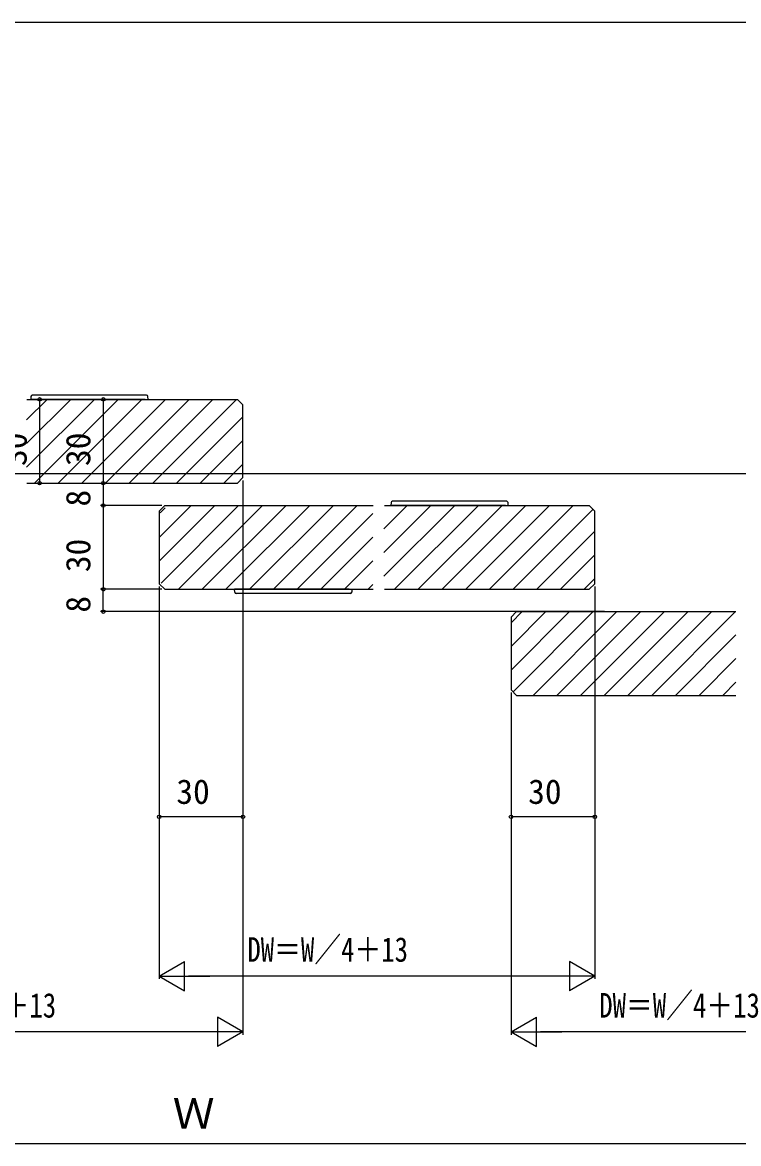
# Model space of a CAD drawing. Units: millimetres, scale not verified. Extents: x -525 to 525, y -783 to 779.
# Drawn here: x -202.5 to 54, y -369.1 to 32.4 of the extents above; entities that cross this region are included whole.
import ezdxf
from ezdxf.enums import TextEntityAlignment as Align

# ---------------------------------------------------------------- set-up
doc = ezdxf.new("R2010")
doc.units = ezdxf.units.MM
doc.header["$LTSCALE"] = 4
for name, color, linetype in [('0-4_YKK_12', 2, 'Continuous'), ('0-5_YKK_13', 4, 'Continuous'), ('0-7_YKK_D', 6, 'Continuous')]:
    doc.layers.add(name, color=color, linetype=linetype)
doc.styles.add('ＭＳ ゴシック', font='')
doc.styles.get('ＭＳ ゴシック').set_extended_font_data('MS Gothic')

msp = doc.modelspace()

# ---------------------------------------------------------------- linework, layer by layer
at = {"layer": '0-4_YKK_12'}
for p, q in [((-201.01, -109.94), (-193.657, -102.587)), ((-201.01, -118.425), (-185.172, -102.587)), ((-201.01, -126.91), (-176.686, -102.587)), ((-200.953, -102.587), (-125.51, -102.587)), ((-198.201, -132.587), (-168.201, -102.587)), ((-189.716, -132.587), (-159.716, -102.587)), ((-181.231, -132.587), (-151.231, -102.587)), ((-172.745, -132.587), (-142.745, -102.587)), ((-164.26, -132.587), (-134.26, -102.587)), ((-155.775, -132.587), (-125.902, -102.714)), ((-125.51, -102.587), (-123.51, -104.587)), ((-123.51, -130.587), (-123.51, -104.587)), ((-147.289, -132.587), (-123.51, -108.807)), ((-138.804, -132.587), (-123.51, -117.292)), ((-130.319, -132.587), (-123.51, -125.778)), ((-486.458, -129.087), (216.637, -129.087)), ((-125.51, -132.587), (-123.51, -130.587)), ((-200.953, -132.587), (-125.51, -132.587)), ((-153.51, -142.587), (-151.51, -140.587)), ((-153.51, -142.587), (-151.51, -140.587)), ((-153.51, -152.072), (-142.024, -140.587)), ((-153.51, -160.557), (-133.539, -140.587)), ((-153.51, -142.587), (-153.51, -168.587)), ((-153.51, -142.587), (-153.51, -168.587)), ((-153.143, -143.22), (-151.342, -141.419)), ((-152.845, -168.378), (-125.054, -140.587)), ((-151.51, -140.587), (-76.9, -140.587)), ((-151.51, -140.587), (-76.9, -140.587)), ((-146.569, -170.587), (-116.569, -140.587)), ((-138.083, -170.587), (-108.083, -140.587)), ((-129.598, -170.587), (-99.598, -140.587)), ((-121.113, -170.587), (-91.113, -140.587)), ((-112.628, -170.587), (-82.628, -140.587)), ((-104.142, -170.587), (-77.01, -143.454)), ((-73.01, -148.94), (-64.657, -140.587)), ((-73.01, -157.425), (-56.172, -140.587)), ((-73.01, -165.91), (-47.686, -140.587)), ((-72.881, -140.587), (0.49, -140.587)), ((-71.046, -140.587), (0.49, -140.587)), ((-69.201, -170.587), (-39.201, -140.587)), ((-60.716, -170.587), (-30.716, -140.587)), ((-52.231, -170.587), (-22.231, -140.587)), ((-43.745, -170.587), (-13.745, -140.587)), ((-35.26, -170.587), (-5.26, -140.587)), ((-26.775, -170.587), (1.862, -141.95)), ((0.49, -140.587), (2.49, -142.587)), ((0.49, -140.587), (2.49, -142.587)), ((2.49, -168.587), (2.49, -142.587)), ((2.49, -168.587), (2.49, -142.587)), ((-95.657, -170.587), (-77.01, -151.94)), ((-18.289, -170.587), (2.49, -149.807)), ((-87.172, -170.587), (-77.01, -160.425)), ((-9.804, -170.587), (2.49, -158.292)), ((-151.51, -170.587), (-153.51, -168.587)), ((-151.51, -170.587), (-153.51, -168.587)), ((-1.319, -170.587), (2.49, -166.778)), ((0.49, -170.587), (2.49, -168.587)), ((0.49, -170.587), (2.49, -168.587)), ((-151.51, -170.587), (-76.9, -170.587)), ((-151.51, -170.587), (-76.9, -170.587)), ((-78.686, -170.587), (-77.01, -168.91)), ((-72.881, -170.587), (0.49, -170.587)), ((-71.046, -170.587), (0.49, -170.587)), ((-27.51, -180.587), (-25.51, -178.587)), ((-27.51, -182.587), (-23.51, -178.587)), ((-27.51, -191.072), (-15.024, -178.587)), ((-27.51, -199.557), (-6.539, -178.587)), ((-27.51, -180.587), (-27.51, -206.587)), ((-26.799, -207.332), (1.946, -178.587)), ((-25.51, -178.587), (52.964, -178.587)), ((-19.569, -208.587), (10.431, -178.587)), ((-11.083, -208.587), (18.917, -178.587)), ((-2.598, -208.587), (27.402, -178.587)), ((5.887, -208.587), (35.887, -178.587)), ((14.372, -208.587), (44.372, -178.587)), ((22.858, -208.587), (52.858, -178.587)), ((31.343, -208.587), (52.99, -186.94)), ((39.828, -208.587), (52.99, -195.425)), ((48.314, -208.587), (52.99, -203.91)), ((-25.51, -208.587), (-27.51, -206.587)), ((-25.51, -208.587), (52.964, -208.587))]:
    msp.add_line(p, q, dxfattribs=at)
at = {"layer": '0-5_YKK_13'}
for p, q in [((-199.447, -101.556), (-199.51, -102.587)), ((-158.508, -102.587), (-199.51, -102.587)), ((-158.072, -101.087), (-198.948, -101.087)), ((-158.508, -102.587), (-157.51, -102.587)), ((-157.51, -102.587), (-157.573, -101.556)), ((-70.447, -139.556), (-70.51, -140.587)), ((-29.072, -139.087), (-69.948, -139.087)), ((-28.51, -140.587), (-28.573, -139.556)), ((-29.508, -140.587), (-70.51, -140.587)), ((-29.508, -140.587), (-28.51, -140.587)), ((-85.508, -170.587), (-126.51, -170.587)), ((-85.072, -172.087), (-125.948, -172.087)), ((-85.508, -170.587), (-84.51, -170.587)), ((-84.51, -170.587), (-84.573, -171.617))]:
    msp.add_line(p, q, dxfattribs=at)
msp.add_lwpolyline([(-126.447, -171.617), (-126.51, -170.587), (-125.512, -170.587)], dxfattribs=at)
for centre, start, end in [((-198.948, -101.587), 90, 176.5), ((-158.072, -101.587), 3.5, 90), ((-69.948, -139.587), 90, 176.5), ((-29.072, -139.587), 3.5, 90), ((-125.948, -171.587), 183.5, 270), ((-85.072, -171.587), 270, 356.5)]:
    msp.add_arc(centre, 0.5, start, end, dxfattribs=at)
at = {"layer": '0-7_YKK_D'}
for p, q in [((124.992, 32.414), (-249.505, 32.414)), ((-196.31, -102.587), (-196.31, -132.587)), ((-173.51, -102.587), (-173.51, -132.587)), ((-123.51, -131.587), (-123.51, -330.091)), ((-173.51, -132.587), (-173.51, -140.587)), ((-123.51, -135.887), (-123.51, -253.087)), ((-152.51, -140.587), (-174.51, -140.587)), ((-152.51, -140.587), (-174.51, -140.587)), ((-173.51, -140.587), (-173.51, -170.587)), ((-152.51, -170.587), (-174.51, -170.587)), ((-152.51, -170.587), (-174.51, -170.587)), ((-173.51, -178.587), (-173.51, -170.587)), ((-153.51, -169.587), (-153.51, -310.091)), ((-153.51, -170.587), (-153.51, -253.087)), ((2.49, -169.587), (2.49, -253.087)), ((2.49, -169.587), (2.49, -310.091)), ((5.99, -178.587), (-174.51, -178.587)), ((-27.51, -207.587), (-27.51, -253.087)), ((-27.51, -207.587), (-27.51, -330.091)), ((-123.51, -252.087), (-153.51, -252.087)), ((2.49, -252.087), (-27.51, -252.087)), ((-153.51, -309.091), (-144.417, -303.841)), ((-144.417, -314.341), (-144.417, -303.841)), ((2.49, -309.091), (-6.603, -303.841)), ((-6.603, -303.841), (-6.603, -314.341)), ((-153.51, -309.091), (-144.417, -314.341)), ((-153.51, -309.091), (-135.323, -309.091)), ((-8.01, -309.091), (-143.01, -309.091)), ((2.49, -309.091), (-15.696, -309.091)), ((2.49, -309.091), (-6.603, -314.341)), ((-123.51, -329.091), (-132.603, -323.841)), ((-132.603, -323.841), (-132.603, -334.341)), ((-27.51, -329.091), (-18.417, -323.841)), ((-18.417, -334.341), (-18.417, -323.841)), ((-134.01, -329.091), (-269.01, -329.091)), ((-123.51, -329.091), (-141.696, -329.091)), ((-123.51, -329.091), (-132.603, -334.341)), ((-27.51, -329.091), (-18.417, -334.341)), ((-27.51, -329.091), (-9.323, -329.091)), ((117.992, -329.091), (-17.01, -329.091)), ((-410.508, -369.091), (134.492, -369.091))]:
    msp.add_line(p, q, dxfattribs=at)
for centre in [(-196.31, -102.587), (-173.51, -102.587), (-196.31, -132.587), (-173.51, -132.587), (-173.51, -132.587), (-173.51, -140.587), (-173.51, -140.587), (-173.51, -170.587), (-173.51, -170.587), (-173.51, -178.587), (-153.51, -252.087), (-123.51, -252.087), (-27.51, -252.087), (2.49, -252.087)]:
    msp.add_circle(centre, 0.637, dxfattribs=at)

# ---------------------------------------------------------------- texts
at = {"layer": '0-7_YKK_D', "style": 'ＭＳ ゴシック'}
for s, p in [('30', (-198.31, -126.45)), ('30', (-175.51, -126.45)), ('8', (-175.51, -140.95)), ('30', (-175.51, -164.45)), ('8', (-175.51, -178.95))]:
    msp.add_text(s, height=8.798, rotation=90, dxfattribs=at).set_placement(p, align=Align.BOTTOM_LEFT)
for s, height, p in [('30', 8.798, (-147.373, -250.087)), ('30', 8.798, (-21.373, -250.087)), ('Ｗ', 11, (-148.661, -367.091))]:
    msp.add_text(s, height=height, dxfattribs=at).set_placement(p, align=Align.BOTTOM_LEFT)
at = {"layer": '0-7_YKK_D', "style": 'ＭＳ ゴシック', "width": 0.8}
for p in [(-121.928, -306.614), (-247.928, -326.614), (4.073, -326.614)]:
    msp.add_text('DW＝W／4＋13', height=8.798, dxfattribs=at).set_placement(p, align=Align.BOTTOM_LEFT)

doc.saveas('drawing.dxf')
